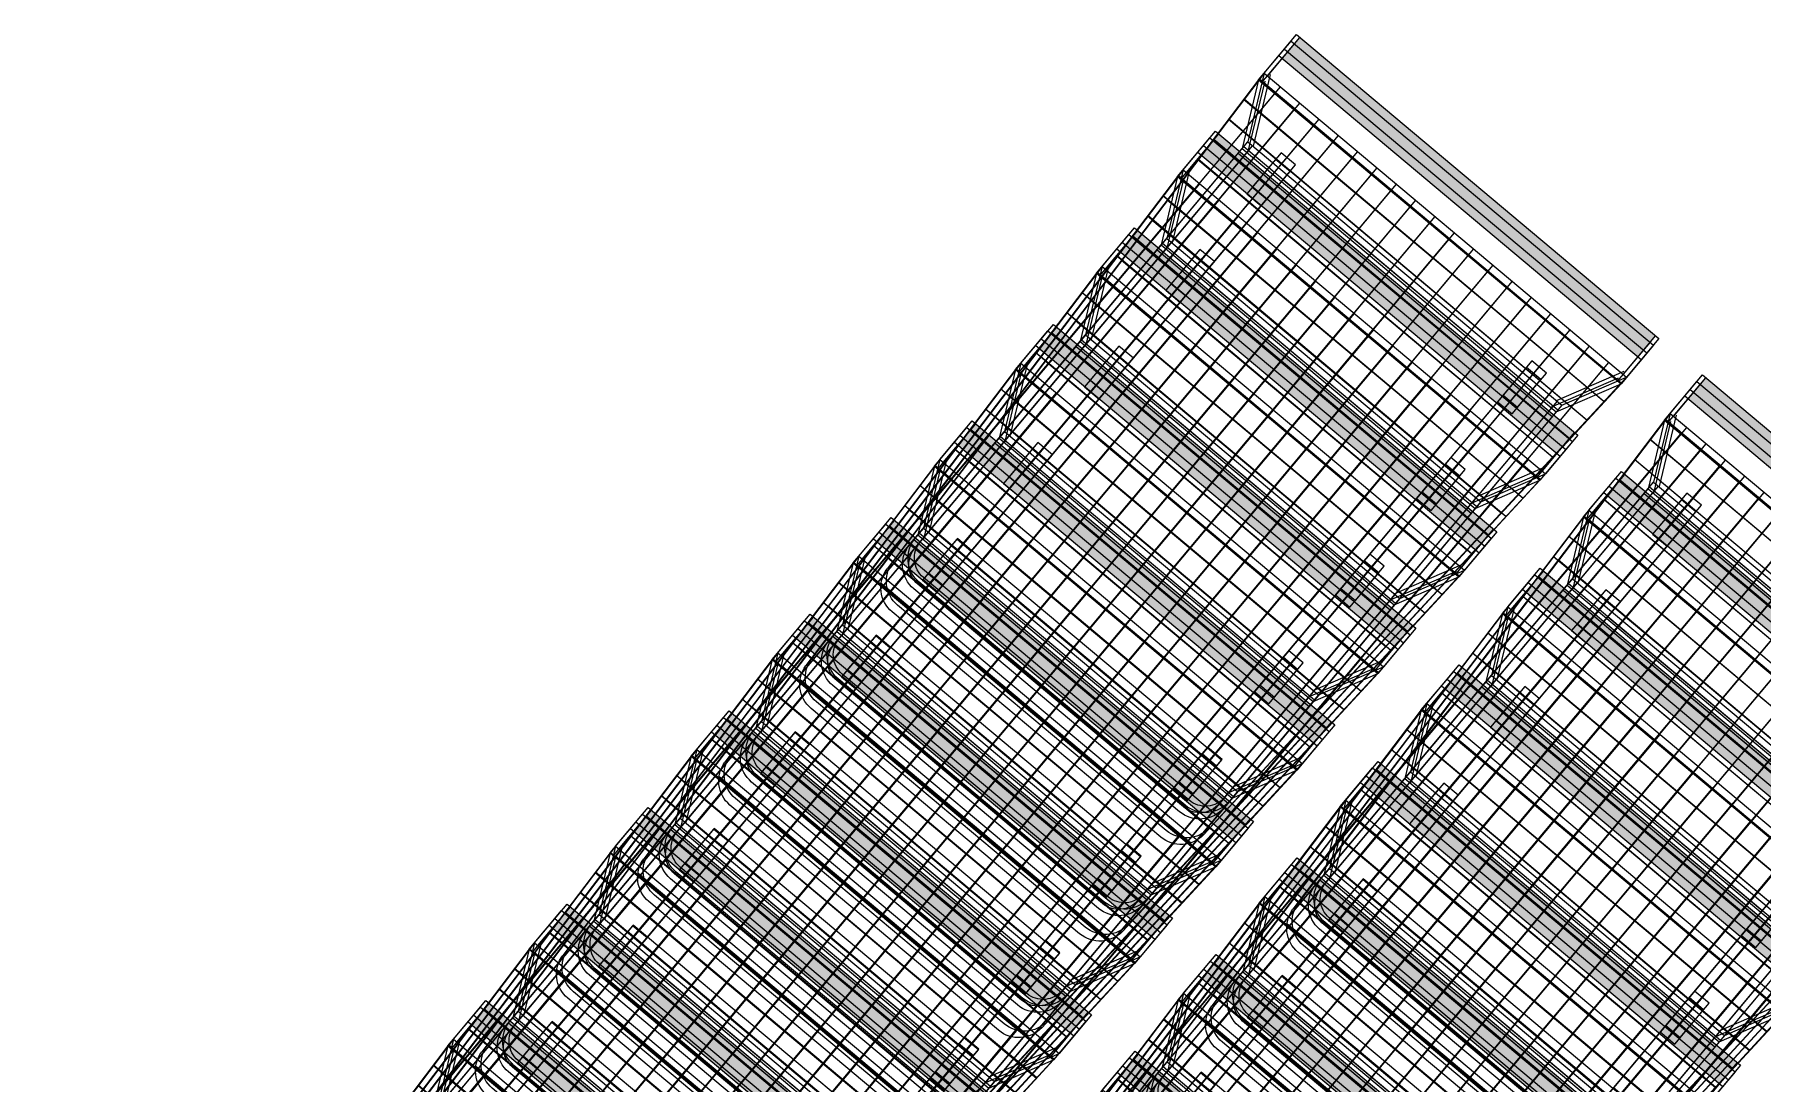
# Model space of a CAD drawing. Header units: metres. Extents: x 822482 to 822767, y 9662202 to 9662512.
# Drawn here: x 822633.628 to 822636.367, y 9662443.199 to 9662444.863 of the extents above; entities that cross this region are included whole.
import ezdxf

# ---------------------------------------------------------------- set-up
doc = ezdxf.new("R2010")
doc.units = ezdxf.units.M
doc.layers.add('ARQ_NE_MOBILIÁRIOS', color=251, linetype='Continuous', lineweight=0)
doc.layers.add('HACHURAS', color=167, linetype='Continuous', lineweight=9)

# ---------------------------------------------------------------- blocks, each defined once
blk = doc.blocks.new('carro grande')
at = {"ltscale": 0.008}
blk.add_hatch(color=8, dxfattribs=at).paths.add_polyline_path([(927.9740826328996, 947.0928926636606), (927.9440826328989, 947.0928926636606), (927.9440826328988, 946.3568926636598), (927.9740826328996, 946.3568926636598)])
at = {"layer": 'HACHURAS', "ltscale": 0.008}
h = blk.add_hatch(dxfattribs=at)
h.set_pattern_fill('_USER', color=8, scale=0.04, style=0, double=1, pattern_type=0)
h.set_pattern_definition([(0, (-293.621430023385, -282.7408376272304), (0, 0.04), []), (90, (-293.621430023385, -282.7408376272304), (-0.04, 0), [])])
edge = h.paths.add_edge_path()
edge.add_line((927.8940826328998, 947.0998926636602), (927.8940826328997, 946.3498926636611))
edge.add_line((927.8940826328997, 946.3498926636611), (926.9210395043773, 946.397029439791))
edge.add_arc((926.9240826328993, 946.4469367475605), 0.04999999999995457, 179.9999999994789, 266.51067509481254, ccw=False)
edge.add_line((926.8740826328993, 946.4469367475609), (926.8740826328992, 947.0028485797625))
edge.add_arc((926.9240826328975, 947.0028485797642), 0.04999999999824922, 93.4893249071348, 180.0000000019541, ccw=False)
edge.add_line((926.9210395043739, 947.0527558875318), (927.8940826328998, 947.0998926636602))
at = {"color": 8, "ltscale": 0.008}
for p, q in [((927.8940826328993, 947.0998926636602), (926.9210395043713, 947.0527558875317)), ((927.794082632899, 947.0498926636609), (927.8940826328993, 947.0998926636602)), ((927.8940826328997, 946.3498926636602), (927.8940826328998, 947.0998926636602)), ((927.9740826328992, 947.0998926636602), (927.8940826328993, 947.0998926636602)), ((927.9440826328988, 946.3498926636602), (927.9440826328989, 947.0998926636603)), ((927.9740826328996, 946.3498926636602), (927.9740826328997, 947.0998926636603)), ((927.794082632899, 947.0387123237723), (927.8985547688548, 947.0909483917493)), ((927.9740826328992, 947.0928926636606), (927.8940826328993, 947.0928926636606)), ((927.794082632899, 947.0498926636609), (926.9740826328994, 947.0498926636611)), ((927.7840826328991, 946.3998926636594), (927.7840826328991, 947.0498926636609)), ((927.7940826328992, 946.3998926636594), (927.7940826328993, 947.0498926636609)), ((927.794082632899, 947.0398926636607), (926.9740826328994, 947.0398926636608)), ((926.8740826328992, 947.0028485797625), (926.8740826328993, 946.4469367475609)), ((926.9240826328986, 946.9998926636614), (926.9240826328986, 946.4498926636621)), ((926.9340826328989, 946.9998926636614), (926.9340826328988, 946.4498926636621)), ((927.8940826328997, 946.3498926636602), (926.9210395043716, 946.3970294397917)), ((926.9740826328997, 946.4098926636597), (927.7940826328992, 946.4098926636597)), ((926.9740826328997, 946.3998926636594), (927.7940826328992, 946.3998926636594)), ((927.898554768855, 946.358836935571), (927.7940826328993, 946.411073003548)), ((927.8940826328997, 946.3498926636602), (927.7940826328992, 946.3998926636594)), ((927.8940826328995, 946.3568926636598), (927.9740826328996, 946.3568926636598)), ((927.8940826328997, 946.3498926636602), (927.9740826328996, 946.3498926636602))]:
    blk.add_line(p, q, dxfattribs=at)
for points in [[(926.9450036552695, 946.998324516711), (927.0159622063288, 946.998324516711), (927.0159622063288, 946.9683378143196), (926.9450036552694, 946.9683378143196)], [(927.7463855704603, 946.9983245167094), (927.8173441215198, 946.9983245167093), (927.8173441215199, 946.9683378143179), (927.7463855704603, 946.9683378143179)], [(927.7840826328991, 946.9683378143179), (927.0159622063292, 946.9683378143196), (927.015962206329, 946.4815708152031), (927.7840826328991, 946.4815708152017)], [(926.9450036552696, 946.4815708152031), (927.015962206329, 946.4815708152031), (927.0159622063289, 946.4515841128116), (926.9450036552696, 946.4515841128117)], [(927.7436033573701, 946.4815708152017), (927.8145619084296, 946.4815708152017), (927.8145619084296, 946.4515841128103), (927.74360335737, 946.4515841128103)]]:
    blk.add_lwpolyline(points, close=True, dxfattribs=at)
for centre, radius, start, end in [((926.9240826328983, 947.0028485797625), 0.05, 93.48932491086819, 179.999999999987), ((926.9740826328994, 946.9998926636614), 0.05, 89.99999999998697, 179.999999999987), ((926.9740826328994, 946.9998926636614), 0.04, 89.99999999998697, 179.999999999987), ((926.9240826328986, 946.4469367475609), 0.05, 179.999999999987, 266.5106750891122), ((926.9740826328997, 946.4498926636621), 0.05, 179.999999999987, 269.9999999999935), ((926.9740826328997, 946.4498926636621), 0.04, 179.999999999987, 269.9999999999935)]:
    blk.add_arc(centre, radius, start, end, dxfattribs=at)
blk = doc.blocks.new('A$C8f1b9c42')
at = {"layer": 'ARQ_NE_MOBILIÁRIOS', "xscale": -1, "rotation": 90}
for p in [(1325.540049706586, 691.5215130103752), (1325.540049706586, 691.5078759733588), (1325.540049707517, 691.3215130064636), (1325.540049705654, 691.3078759713098), (1325.540049707517, 691.12151300814), (1325.540049707517, 691.1078759720549), (1324.700049704872, 690.9215130070224), (1324.700049704872, 690.9078759709373), (1325.540049707517, 690.9215130088851), (1325.540049707517, 690.9078759709373), (1324.700049704872, 690.7215130077675), (1325.540049707517, 690.7215130068362), (1324.700049704872, 690.7078759726137), (1325.540049705654, 690.7078759716824), (1324.700049703941, 690.5215130075812), (1325.540049706586, 690.5215130075812), (1324.700049705803, 690.5078759714961), (1325.540049707517, 690.5078759733588), (1324.700049705803, 690.3215130083263), (1324.700049704872, 690.3078759703785), (1325.540049707517, 690.3215130083263), (1325.540049707517, 690.3078759713098), (1324.700049703941, 690.12151300814), (1324.700049703941, 690.1078759720549), (1325.540049707517, 690.1215130100027), (1325.540049706586, 690.1078759720549), (1324.700049705803, 689.9215130060911), (1325.540049706586, 689.9215130060911), (1324.700049704872, 689.9078759709373), (1325.540049707517, 689.9078759728), (1324.700049703941, 689.7215130068362), (1324.700049704872, 689.7078759726137), (1325.540049707517, 689.7215130086988), (1325.540049706586, 689.707875970751), (1324.700049703941, 689.5215130085126), (1324.700049705803, 689.5078759733588), (1325.540049707517, 689.5215130103752), (1325.540049705654, 689.5078759724274)]:
    blk.add_blockref('carro grande', p, dxfattribs=at)

msp = doc.modelspace()

# ---------------------------------------------------------------- block references
at = {"ltscale": 10, "rotation": 140.0090103764572}
msp.add_blockref('A$C8f1b9c42', (822772.889044792, 9662018.469655523), dxfattribs=at)

doc.saveas('drawing.dxf')
